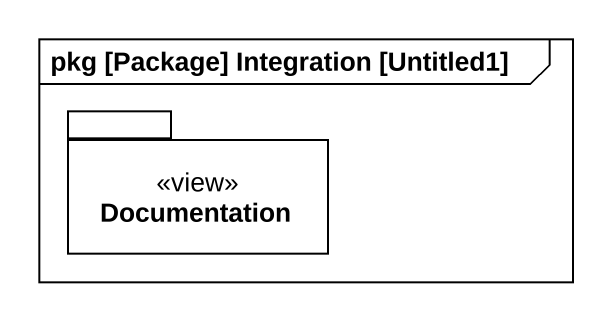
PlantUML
@startuml
mainframe pkg [Package] Integration [Untitled1]
package Documentation <<view>> {
}
@enduml
